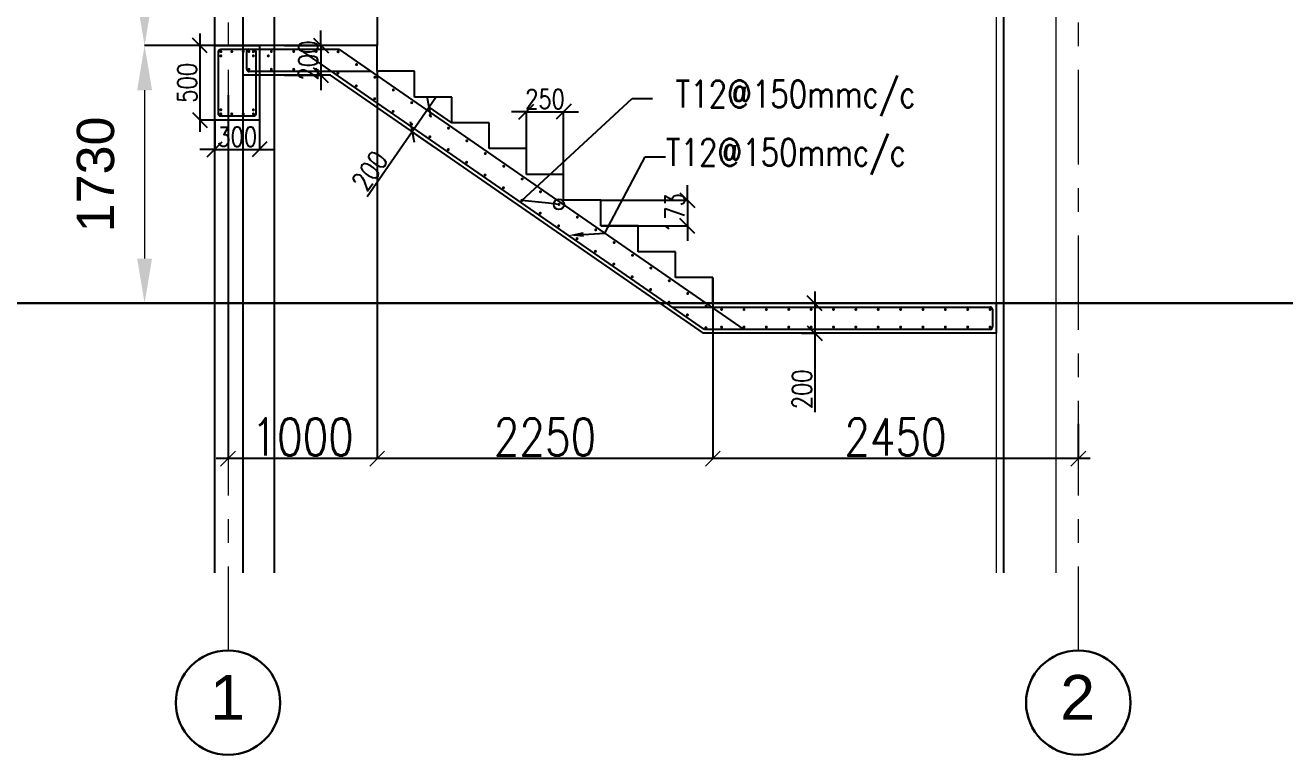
# Model space of a CAD drawing. Header units: millimetres. Extents: x 302989 to 1813244, y -656858 to -28185.
# Drawn here: x 1555566 to 1564011, y -628514 to -623618 of the extents above; entities that cross this region are included whole.
import ezdxf
from ezdxf import colors
from ezdxf.entities.mleader import LeaderData, LeaderLine
from ezdxf.math import Vec2, Vec3

# ---------------------------------------------------------------- set-up
doc = ezdxf.new("R2010")
doc.units = ezdxf.units.MM
doc.header["$MEASUREMENT"] = 0
doc.header["$PDMODE"] = 34
doc.linetypes.add('Grid Line', pattern=[22.225, 12.7, -3.175, 3.175, -3.175])
for name, color, linetype, lineweight in [('A-FLOR-LEVL', 51, 'Continuous', 9), ('LOAD AREA', 6, 'Continuous', 30), ('S-COLS', 5, 'Continuous', 9), ('S-GRID', 1, 'Continuous', 9)]:
    doc.layers.add(name, color=color, linetype=linetype, lineweight=lineweight)
for name, color, linetype in [('C.S LAYER Y', 131, 'Continuous'), ('CUTTED-BAR', 2, 'Continuous'), ('limits', 7, 'Continuous')]:
    doc.layers.add(name, color=color, linetype=linetype)
doc.styles.add('DIM', font='ROMANS.SHX', dxfattribs={"width": 0.8})
doc.styles.get("Standard").update_dxf_attribs({"font": 'arial.ttf'})
doc.dimstyles.new('D250-1-100-BF', dxfattribs={"dimscale": 1000, "dimtxt": 0.25, "dimasz": 0.1, "dimexe": 0.1, "dimexo": 0.1, "dimgap": 0.02, "dimtad": 1, "dimdec": 0, "dimzin": 13, "dimdsep": 46, "dimtxsty": 'DIM', "dimblk1": 'OBLIQUE', "dimblk2": 'OBLIQUE', "dimsah": 1, "dimcen": 0, "dimdle": 0.08, "dimclrd": 8, "dimclre": 9, "dimclrt": 4, "dimadec": 0, "dimazin": 0, "dimtp": 1, "dimtm": 1, "dimtfac": 1000, "dimtdec": 0, "dimtix": 1, "dimtmove": 0, "dimatfit": 3, "dimldrblk": 'OBLIQUE', "dimfxl": 1, "dimtolj": 1, "dimtzin": 13, "dimarcsym": 0})
doc.dimstyles.new('ISO-25', dxfattribs={"dimtxt": 550, "dimasz": 600, "dimexe": 1.25, "dimexo": 0.625, "dimtad": 1, "dimdec": 0, "dimdsep": 46, "dimtxsty": 'Standard', "dimcen": 2.5, "dimadec": 0, "dimazin": 0, "dimtfac": 1, "dimtdec": 0, "dimtmove": 0, "dimatfit": 3, "dimfxl": 1, "dimarcsym": 0})

# ---------------------------------------------------------------- blocks, each defined once
blk = doc.blocks.new('_OBLIQUE')
at = {"color": 0, "linetype": 'ByBlock'}
blk.add_line((-0.5, -0.5), (0.5, 0.5), dxfattribs=at)
blk = doc.blocks.new('*D1893')
at = {"layer": 'CUTTED-BAR', "color": 8, "lineweight": -2, "ltscale": 2000, "transparency": 16777216}
for p, q in [((1560006, -624792.7), (1560006, -624692.7)), ((1560006, -624792.7), (1560006, -624965.7)), ((1560006, -624965.7), (1560006, -625065.7))]:
    blk.add_line(p, q, dxfattribs=at)
at = {"layer": 'CUTTED-BAR', "color": 9, "lineweight": -2, "ltscale": 2000, "transparency": 16777216}
for p, q in [((1559426, -624792.7), (1560006, -624792.7)), ((1559426, -624965.7), (1560006, -624965.7))]:
    blk.add_line(p, q, dxfattribs=at)
at = {"layer": 'Defpoints', "color": 0, "lineweight": -2, "ltscale": 2000, "transparency": 16777216}
for p in [(1559426, -624792.7), (1559426, -624965.7), (1560006, -624965.7)]:
    blk.add_point(p, dxfattribs=at)
at = {"layer": 'CUTTED-BAR', "color": 8, "lineweight": -2, "ltscale": 2000, "transparency": 16777216, "xscale": 100, "yscale": 100, "zscale": 100}
for p, rotation in [((1560006, -624792.7), 270), ((1560006, -624965.7), 90)]:
    blk.add_blockref('_OBLIQUE', p, dxfattribs=dict(at, rotation=rotation))
at = {"layer": 'CUTTED-BAR', "color": 4, "lineweight": -2, "ltscale": 2000, "transparency": 16777216, "insert": (1559921, -624879.2), "char_height": 130, "attachment_point": 5, "rotation": 90, "style": 'DIM'}
blk.add_mtext('\\A1;173', dxfattribs=at)
blk = doc.blocks.new('*D1894')
at = {"layer": 'CUTTED-BAR', "color": 8, "lineweight": -2, "ltscale": 2000, "transparency": 16777216}
for p, q in [((1558926, -624199.3), (1558826, -624199.3)), ((1558926, -624199.3), (1559176, -624199.3)), ((1559176, -624199.3), (1559276, -624199.3))]:
    blk.add_line(p, q, dxfattribs=at)
at = {"layer": 'CUTTED-BAR', "color": 9, "lineweight": -2, "ltscale": 2000, "transparency": 16777216}
for p, q in [((1558926, -624619.7), (1558926, -624199.3)), ((1559176, -624619.7), (1559176, -624199.3))]:
    blk.add_line(p, q, dxfattribs=at)
at = {"layer": 'Defpoints', "color": 0, "lineweight": -2, "ltscale": 2000, "transparency": 16777216}
for p in [(1559176, -624199.3), (1558926, -624619.7), (1559176, -624619.7)]:
    blk.add_point(p, dxfattribs=at)
at = {"layer": 'CUTTED-BAR', "color": 8, "lineweight": -2, "ltscale": 2000, "transparency": 16777216, "xscale": 100, "yscale": 100, "zscale": 100}
blk.add_blockref('_OBLIQUE', (1558926, -624199.3), dxfattribs=at)
at = {"layer": 'CUTTED-BAR', "color": 8, "lineweight": -2, "ltscale": 2000, "transparency": 16777216, "xscale": 100, "yscale": 100, "zscale": 100, "rotation": 180}
blk.add_blockref('_OBLIQUE', (1559176, -624199.3), dxfattribs=at)
at = {"layer": 'CUTTED-BAR', "color": 4, "lineweight": -2, "ltscale": 2000, "transparency": 16777216, "insert": (1559051, -624114.3), "char_height": 130, "attachment_point": 5, "style": 'DIM'}
blk.add_mtext('\\A1;250', dxfattribs=at)
blk = doc.blocks.new('*U1885')
at = {"layer": 'CUTTED-BAR', "const_width": 10}
blk.add_lwpolyline([(-2.8, -4.1, 1), (2.8, 4.1, 1)], format="xyb", close=True, dxfattribs=at)
blk = doc.blocks.new('*U1886')
at = {"layer": 'CUTTED-BAR', "color": 0, "linetype": 'ByBlock', "lineweight": -2, "transparency": 16777216}
for p in [(0, 0), (150, 0), (300, 0), (450, 0), (600, 0), (750, 0), (900, 0), (1050, 0), (1200, 0), (1350, 0), (1500, 0), (1650, 0), (1800, 0)]:
    blk.add_blockref('*U1885', p, dxfattribs=at)
blk = doc.blocks.new('*U1887')
at = {"layer": 'CUTTED-BAR', "const_width": 10}
blk.add_lwpolyline([(-2.8, -4.1, 1), (2.8, 4.1, 1)], format="xyb", close=True, dxfattribs=at)
blk = doc.blocks.new('*U1888')
at = {"layer": 'CUTTED-BAR', "color": 0, "linetype": 'ByBlock', "lineweight": -2, "transparency": 16777216}
for p in [(0, 0), (150, 0), (300, 0), (450, 0), (600, 0), (750, 0), (900, 0), (1050, 0), (1200, 0), (1350, 0), (1500, 0), (1650, 0), (1800, 0)]:
    blk.add_blockref('*U1887', p, dxfattribs=at)
blk = doc.blocks.new('*U1889')
at = {"layer": 'CUTTED-BAR', "const_width": 10}
blk.add_lwpolyline([(2.8, -4.1, -1), (-2.8, 4.1, -1)], format="xyb", close=True, dxfattribs=at)
blk = doc.blocks.new('*U1890')
at = {"layer": 'A-FLOR-LEVL', "color": 0, "linetype": 'ByBlock', "lineweight": -2, "transparency": 16777216}
for p in [(0, 0), (150, 0), (300, 0), (450, 0)]:
    blk.add_blockref('*U1889', p, dxfattribs=at)
blk = doc.blocks.new('*U1891')
at = {"layer": 'CUTTED-BAR', "const_width": 10}
blk.add_lwpolyline([(2.8, -4.1, -1), (-2.8, 4.1, -1)], format="xyb", close=True, dxfattribs=at)
blk = doc.blocks.new('*U1892')
at = {"layer": 'A-FLOR-LEVL', "color": 0, "linetype": 'ByBlock', "lineweight": -2, "transparency": 16777216}
for p in [(0, 0), (150, 0), (300, 0), (450, 0)]:
    blk.add_blockref('*U1891', p, dxfattribs=at)
blk = doc.blocks.new('*D1895')
at = {"layer": 'CUTTED-BAR', "color": 8, "lineweight": -2, "ltscale": 2000, "transparency": 16777216}
for p, q in [((1557549, -623754.7), (1557549, -623654.7)), ((1557549, -623754.7), (1557549, -623954.7)), ((1557549, -623954.7), (1557549, -624054.7))]:
    blk.add_line(p, q, dxfattribs=at)
at = {"layer": 'CUTTED-BAR', "color": 9, "lineweight": -2, "ltscale": 2000, "transparency": 16777216}
for p, q in [((1557303.5, -623754.7), (1557549, -623754.7)), ((1557303.5, -623954.7), (1557549, -623954.7))]:
    blk.add_line(p, q, dxfattribs=at)
at = {"layer": 'Defpoints', "color": 0, "lineweight": -2, "ltscale": 2000, "transparency": 16777216}
for p in [(1557303.5, -623754.7), (1557303.5, -623954.7), (1557549, -623954.7)]:
    blk.add_point(p, dxfattribs=at)
at = {"layer": 'CUTTED-BAR', "color": 8, "lineweight": -2, "ltscale": 2000, "transparency": 16777216, "xscale": 100, "yscale": 100, "zscale": 100}
for p, rotation in [((1557549, -623754.7), 270), ((1557549, -623954.7), 90)]:
    blk.add_blockref('_OBLIQUE', p, dxfattribs=dict(at, rotation=rotation))
at = {"layer": 'CUTTED-BAR', "color": 4, "lineweight": -2, "ltscale": 2000, "transparency": 16777216, "insert": (1557464, -623854.7), "char_height": 130, "attachment_point": 5, "rotation": 90, "style": 'DIM'}
blk.add_mtext('\\A1;200', dxfattribs=at)
blk = doc.blocks.new('*D1896')
at = {"color": 0, "linetype": 'Continuous', "lineweight": -2, "transparency": 16777216}
for p, q in [((1557025.4, -623754.7), (1556365.3, -623754.7)), ((1557025.4, -625484.7), (1556365.3, -625484.7))]:
    blk.add_line(p, q, dxfattribs=at)
at = {"color": 0, "linetype": 'Continuous', "lineweight": 15, "transparency": 16777216}
blk.add_line((1556366.6, -624054.7), (1556366.6, -625184.7), dxfattribs=at)
at = {"color": 0, "linetype": 'Continuous', "lineweight": -2, "transparency": 16777216}
for points in [[(1556316.6, -624054.7), (1556416.6, -624054.7), (1556366.6, -623754.7)], [(1556316.6, -625184.7), (1556416.6, -625184.7), (1556366.6, -625484.7)]]:
    blk.add_solid(points, dxfattribs=at)
at = {"layer": 'Defpoints', "color": 0, "linetype": 'Continuous', "lineweight": -2, "transparency": 16777216}
for p in [(1557026, -623754.7), (1556366.6, -625484.7), (1557026, -625484.7)]:
    blk.add_point(p, dxfattribs=at)
at = {"color": 0, "linetype": 'Continuous', "transparency": 16777216, "insert": (1556038.9, -624619.7), "char_height": 250, "attachment_point": 5, "rotation": 90}
blk.add_mtext('1730', dxfattribs=at)
blk = doc.blocks.new('*D1897')
at = {"layer": 'CUTTED-BAR', "color": 8, "lineweight": -2, "ltscale": 2000, "transparency": 16777216}
for p, q in [((1558319.8, -624103), (1558160.5, -624333.2)), ((1558160.5, -624333.2), (1557858.4, -624769.7))]:
    blk.add_line(p, q, dxfattribs=at)
at = {"layer": 'CUTTED-BAR', "color": 9, "lineweight": -2, "ltscale": 2000, "transparency": 16777216}
for p, q in [((1558426, -624273.7), (1558274.3, -624168.7)), ((1558312.2, -624438.2), (1558160.5, -624333.2))]:
    blk.add_line(p, q, dxfattribs=at)
at = {"layer": 'Defpoints', "color": 0, "lineweight": -2, "ltscale": 2000, "transparency": 16777216}
for p in [(1558160.5, -624333.2), (1558426, -624273.7), (1558312.2, -624438.2)]:
    blk.add_point(p, dxfattribs=at)
at = {"layer": 'CUTTED-BAR', "color": 8, "lineweight": -2, "ltscale": 2000, "transparency": 16777216, "xscale": 100, "yscale": 100, "zscale": 100}
for p, rotation in [((1558274.3, -624168.7), 55.31676570710016), ((1558160.5, -624333.2), 235.3167657071002)]:
    blk.add_blockref('_OBLIQUE', p, dxfattribs=dict(at, rotation=rotation))
at = {"layer": 'CUTTED-BAR', "color": 4, "lineweight": -2, "ltscale": 2000, "transparency": 16777216, "insert": (1557876, -624595), "char_height": 130, "attachment_point": 5, "rotation": 55.31677, "style": 'DIM'}
blk.add_mtext('\\A1;200', dxfattribs=at)
blk = doc.blocks.new('_Origin')
at = {"color": 0, "linetype": 'ByBlock', "lineweight": -2}
blk.add_line((0, 0), (-1, 0), dxfattribs=at)
blk.add_circle((0, 0), 0.5, dxfattribs=at)
blk = doc.blocks.new('*D1898')
at = {"color": 0, "linetype": 'Continuous', "lineweight": -2, "transparency": 16777216}
for p, q in [((1557025.4, -622197.7), (1556365.3, -622197.7)), ((1557025.4, -623754.7), (1556365.3, -623754.7))]:
    blk.add_line(p, q, dxfattribs=at)
at = {"color": 0, "linetype": 'Continuous', "lineweight": 15, "transparency": 16777216}
blk.add_line((1556366.6, -623454.7), (1556366.6, -622497.7), dxfattribs=at)
at = {"color": 0, "linetype": 'Continuous', "lineweight": -2, "transparency": 16777216}
for points in [[(1556316.6, -622497.7), (1556416.6, -622497.7), (1556366.6, -622197.7)], [(1556316.6, -623454.7), (1556416.6, -623454.7), (1556366.6, -623754.7)]]:
    blk.add_solid(points, dxfattribs=at)
at = {"layer": 'Defpoints', "color": 0, "linetype": 'Continuous', "lineweight": -2, "transparency": 16777216}
for p in [(1556366.6, -622197.7), (1557026, -622197.7), (1557026, -623754.7)]:
    blk.add_point(p, dxfattribs=at)
at = {"color": 0, "linetype": 'Continuous', "transparency": 16777216, "insert": (1556038.9, -622976.2), "char_height": 250, "attachment_point": 5, "rotation": 90}
blk.add_mtext('1557', dxfattribs=at)
blk = doc.blocks.new('*D1985')
at = {"layer": 'A-FLOR-LEVL', "color": 9, "lineweight": -2, "ltscale": 2000, "transparency": 16777216}
for p, q in [((1560176, -625311.7), (1560176, -626526.9)), ((1562626, -626294.2), (1562626, -626526.9))]:
    blk.add_line(p, q, dxfattribs=at)
at = {"layer": 'A-FLOR-LEVL', "color": 8, "lineweight": -2, "ltscale": 2000, "transparency": 16777216}
blk.add_line((1562706, -626526.9), (1560096, -626526.9), dxfattribs=at)
at = {"layer": 'Defpoints', "color": 0, "lineweight": -2, "ltscale": 2000, "transparency": 16777216}
for p in [(1560176, -625311.7), (1562626, -626294.2), (1560176, -626526.9)]:
    blk.add_point(p, dxfattribs=at)
at = {"layer": 'A-FLOR-LEVL', "color": 8, "lineweight": -2, "ltscale": 2000, "transparency": 16777216, "xscale": 100, "yscale": 100, "zscale": 100, "rotation": 180}
blk.add_blockref('_OBLIQUE', (1560176, -626526.9), dxfattribs=at)
at = {"layer": 'A-FLOR-LEVL', "color": 8, "lineweight": -2, "ltscale": 2000, "transparency": 16777216, "xscale": 100, "yscale": 100, "zscale": 100}
blk.add_blockref('_OBLIQUE', (1562626, -626526.9), dxfattribs=at)
at = {"layer": 'A-FLOR-LEVL', "color": 4, "lineweight": -2, "ltscale": 2000, "transparency": 16777216, "insert": (1561401, -626381.9), "char_height": 250, "attachment_point": 5, "style": 'DIM'}
blk.add_mtext('\\A1;2450', dxfattribs=at)
blk = doc.blocks.new('*D1986')
at = {"layer": 'A-FLOR-LEVL', "color": 9, "lineweight": -2, "ltscale": 2000, "transparency": 16777216}
for p, q in [((1557926, -623927.7), (1557926, -626526.9)), ((1560176, -625311.7), (1560176, -626526.9))]:
    blk.add_line(p, q, dxfattribs=at)
at = {"layer": 'A-FLOR-LEVL', "color": 8, "lineweight": -2, "ltscale": 2000, "transparency": 16777216}
blk.add_line((1560256, -626526.9), (1557846, -626526.9), dxfattribs=at)
at = {"layer": 'Defpoints', "color": 0, "lineweight": -2, "ltscale": 2000, "transparency": 16777216}
for p in [(1557926, -623927.7), (1560176, -625311.7), (1557926, -626526.9)]:
    blk.add_point(p, dxfattribs=at)
at = {"layer": 'A-FLOR-LEVL', "color": 8, "lineweight": -2, "ltscale": 2000, "transparency": 16777216, "xscale": 100, "yscale": 100, "zscale": 100, "rotation": 180}
blk.add_blockref('_OBLIQUE', (1557926, -626526.9), dxfattribs=at)
at = {"layer": 'A-FLOR-LEVL', "color": 8, "lineweight": -2, "ltscale": 2000, "transparency": 16777216, "xscale": 100, "yscale": 100, "zscale": 100}
blk.add_blockref('_OBLIQUE', (1560176, -626526.9), dxfattribs=at)
at = {"layer": 'A-FLOR-LEVL', "color": 4, "lineweight": -2, "ltscale": 2000, "transparency": 16777216, "insert": (1559051, -626381.9), "char_height": 250, "attachment_point": 5, "style": 'DIM'}
blk.add_mtext('\\A1;2250', dxfattribs=at)
blk = doc.blocks.new('*D1987')
at = {"layer": 'A-FLOR-LEVL', "color": 9, "lineweight": -2, "ltscale": 2000, "transparency": 16777216}
for p, q in [((1557926, -623927.7), (1557926, -626526.9)), ((1556926, -624088.5), (1556926, -626526.9))]:
    blk.add_line(p, q, dxfattribs=at)
at = {"layer": 'A-FLOR-LEVL', "color": 8, "lineweight": -2, "ltscale": 2000, "transparency": 16777216}
blk.add_line((1558006, -626526.9), (1556846, -626526.9), dxfattribs=at)
at = {"layer": 'Defpoints', "color": 0, "lineweight": -2, "ltscale": 2000, "transparency": 16777216}
for p in [(1557926, -623927.7), (1556926, -624088.5), (1556926, -626526.9)]:
    blk.add_point(p, dxfattribs=at)
at = {"layer": 'A-FLOR-LEVL', "color": 8, "lineweight": -2, "ltscale": 2000, "transparency": 16777216, "xscale": 100, "yscale": 100, "zscale": 100, "rotation": 180}
blk.add_blockref('_OBLIQUE', (1556926, -626526.9), dxfattribs=at)
at = {"layer": 'A-FLOR-LEVL', "color": 8, "lineweight": -2, "ltscale": 2000, "transparency": 16777216, "xscale": 100, "yscale": 100, "zscale": 100}
blk.add_blockref('_OBLIQUE', (1557926, -626526.9), dxfattribs=at)
at = {"layer": 'A-FLOR-LEVL', "color": 4, "lineweight": -2, "ltscale": 2000, "transparency": 16777216, "insert": (1557426, -626381.9), "char_height": 250, "attachment_point": 5, "style": 'DIM'}
blk.add_mtext('\\A1;1000', dxfattribs=at)
blk = doc.blocks.new('*D2058')
at = {"layer": 'CUTTED-BAR', "color": 9, "lineweight": -2, "ltscale": 2000, "transparency": 16777216}
for p, q in [((1556936.7, -624254.7), (1556936.7, -624451.7)), ((1557236.7, -624254.7), (1557236.7, -624451.7))]:
    blk.add_line(p, q, dxfattribs=at)
at = {"layer": 'CUTTED-BAR', "color": 8, "lineweight": -2, "ltscale": 2000, "transparency": 16777216}
for p, q in [((1556936.7, -624451.7), (1556836.7, -624451.7)), ((1556936.7, -624451.7), (1557236.7, -624451.7)), ((1557236.7, -624451.7), (1557336.7, -624451.7))]:
    blk.add_line(p, q, dxfattribs=at)
at = {"layer": 'Defpoints', "color": 0, "lineweight": -2, "ltscale": 2000, "transparency": 16777216}
for p in [(1556936.7, -624254.7), (1557236.7, -624254.7), (1557236.7, -624451.7)]:
    blk.add_point(p, dxfattribs=at)
at = {"layer": 'CUTTED-BAR', "color": 8, "lineweight": -2, "ltscale": 2000, "transparency": 16777216, "xscale": 100, "yscale": 100, "zscale": 100}
blk.add_blockref('_OBLIQUE', (1556936.7, -624451.7), dxfattribs=at)
at = {"layer": 'CUTTED-BAR', "color": 8, "lineweight": -2, "ltscale": 2000, "transparency": 16777216, "xscale": 100, "yscale": 100, "zscale": 100, "rotation": 180}
blk.add_blockref('_OBLIQUE', (1557236.7, -624451.7), dxfattribs=at)
at = {"layer": 'CUTTED-BAR', "color": 4, "lineweight": -2, "ltscale": 2000, "transparency": 16777216, "insert": (1557086.7, -624366.7), "char_height": 130, "attachment_point": 5, "style": 'DIM'}
blk.add_mtext('\\A1;300', dxfattribs=at)
blk = doc.blocks.new('*D2062')
at = {"layer": 'CUTTED-BAR', "color": 8, "lineweight": -2, "ltscale": 2000, "transparency": 16777216}
blk.add_line((1556836.7, -623674.7), (1556836.7, -624334.7), dxfattribs=at)
at = {"layer": 'CUTTED-BAR', "color": 9, "lineweight": -2, "ltscale": 2000, "transparency": 16777216}
for p, q in [((1556936.7, -623754.7), (1556836.7, -623754.7)), ((1556936.7, -624254.7), (1556836.7, -624254.7))]:
    blk.add_line(p, q, dxfattribs=at)
at = {"layer": 'Defpoints', "color": 0, "lineweight": -2, "ltscale": 2000, "transparency": 16777216}
for p in [(1556936.7, -623754.7), (1556836.7, -624254.7), (1556936.7, -624254.7)]:
    blk.add_point(p, dxfattribs=at)
at = {"layer": 'CUTTED-BAR', "color": 8, "lineweight": -2, "ltscale": 2000, "transparency": 16777216, "xscale": 100, "yscale": 100, "zscale": 100}
for p, rotation in [((1556836.7, -623754.7), 90), ((1556836.7, -624254.7), 270)]:
    blk.add_blockref('_OBLIQUE', p, dxfattribs=dict(at, rotation=rotation))
at = {"layer": 'CUTTED-BAR', "color": 4, "lineweight": -2, "ltscale": 2000, "transparency": 16777216, "insert": (1556751.7, -624004.7), "char_height": 130, "attachment_point": 5, "rotation": 90, "style": 'DIM'}
blk.add_mtext('\\A1;500', dxfattribs=at)
blk = doc.blocks.new('*D2067')
at = {"layer": 'CUTTED-BAR', "color": 8, "lineweight": -2, "ltscale": 2000, "transparency": 16777216}
for p, q in [((1560859, -625404.7), (1560859, -625684.7)), ((1560859, -625684.7), (1560859, -626215.6))]:
    blk.add_line(p, q, dxfattribs=at)
at = {"layer": 'CUTTED-BAR', "color": 9, "lineweight": -2, "ltscale": 2000, "transparency": 16777216}
for p, q in [((1560770.4, -625484.7), (1560859, -625484.7)), ((1560770.4, -625684.7), (1560859, -625684.7))]:
    blk.add_line(p, q, dxfattribs=at)
at = {"layer": 'Defpoints', "color": 0, "lineweight": -2, "ltscale": 2000, "transparency": 16777216}
for p in [(1560770.4, -625484.7), (1560770.4, -625684.7), (1560859, -625684.7)]:
    blk.add_point(p, dxfattribs=at)
at = {"layer": 'CUTTED-BAR', "color": 8, "lineweight": -2, "ltscale": 2000, "transparency": 16777216, "xscale": 100, "yscale": 100, "zscale": 100}
for p, rotation in [((1560859, -625484.7), 90), ((1560859, -625684.7), 270)]:
    blk.add_blockref('_OBLIQUE', p, dxfattribs=dict(at, rotation=rotation))
at = {"layer": 'CUTTED-BAR', "color": 4, "lineweight": -2, "ltscale": 2000, "transparency": 16777216, "insert": (1560774, -626061.9), "char_height": 130, "attachment_point": 5, "rotation": 90, "style": 'DIM'}
blk.add_mtext('\\A1;200', dxfattribs=at)
blk = doc.blocks.new('hjtr')
at = {"layer": 'C.S LAYER Y', "color": 6, "lineweight": 25, "ltscale": 2000}
blk.add_lwpolyline([(1557211.7, -623795.7), (1557211.7, -624213.7, -0.414214), (1557195.7, -624229.7), (1556977.7, -624229.7, -0.414214), (1556961.7, -624213.7), (1556961.7, -623795.7, -0.414214), (1556977.7, -623779.7), (1557195.7, -623779.7, -0.414214)], format="xyb", close=True, dxfattribs=at)
at = {"layer": 'CUTTED-BAR', "color": 3, "lineweight": -2, "ltscale": 2000}
blk.add_lwpolyline([(1557236.7, -623754.7), (1557236.7, -624254.7), (1556936.7, -624254.7), (1556936.7, -623754.7)], close=True, dxfattribs=at)
at = {"layer": 'CUTTED-BAR', "const_width": 10}
for points in [[(1556980.5, -623799.9, -1), (1556974.9, -623791.6, -1)], [(1556980.5, -623828.4, -1), (1556974.9, -623820.2, -1)], [(1557053.7, -623791.6, 1), (1557048.2, -623799.9, 1)], [(1557130.7, -623791.6, 1), (1557125.1, -623799.9, 1)], [(1557198.5, -623799.9, -1), (1557192.9, -623791.6, -1)], [(1557198.5, -623828.4, -1), (1557192.9, -623820.2, -1)], [(1556980.5, -624190.3, -1), (1556974.9, -624182, -1)], [(1557198.5, -624190.3, -1), (1557192.9, -624182, -1)], [(1556980.5, -624217.9, -1), (1556974.9, -624209.6, -1)], [(1557053.7, -624217.9, -1), (1557048.2, -624209.6, -1)], [(1557130.7, -624217.9, -1), (1557125.1, -624209.6, -1)], [(1557198.5, -624217.9, -1), (1557192.9, -624209.6, -1)]]:
    blk.add_lwpolyline(points, format="xyb", close=True, dxfattribs=at)
at = {"layer": 'CUTTED-BAR', "lineweight": -2, "ltscale": 2000}
dim = blk.add_linear_dim(base=(1556836.7, -624254.7), p1=(1556936.7, -623754.7), p2=(1556936.7, -624254.7), angle=90, dimstyle='D250-1-100-BF', override={"dimtxt": 0.13, "dimexe": 0, "dimexo": 0, "dimfxl": 3, "dimfxlon": 1}, dxfattribs=at)
dim.commit()
dim.dimension.update_dxf_attribs({"geometry": '*D2062', "text_midpoint": (1556751.7, -624004.7)})
dim = blk.add_linear_dim(base=(1557236.7, -624451.7), p1=(1556936.7, -624254.7), p2=(1557236.7, -624254.7), dimstyle='D250-1-100-BF', override={"dimtxt": 0.13, "dimexe": 0, "dimexo": 0, "dimfxl": 3, "dimfxlon": 1}, dxfattribs=at)
dim.commit()
dim.dimension.update_dxf_attribs({"geometry": '*D2058', "text_midpoint": (1557086.7, -624366.7)})

msp = doc.modelspace()

# ---------------------------------------------------------------- linework, layer by layer
at = {"layer": 'A-FLOR-LEVL', "color": 2, "lineweight": -2, "ltscale": 2000}
for p, q in [((1557026.0406, -593984.7463), (1557026.0404, -627292.0526)), ((1562126.0404, -593984.7463), (1562126.0404, -627292.0526))]:
    msp.add_line(p, q, dxfattribs=at)
at = {"layer": 'C.S LAYER Y', "color": 6, "lineweight": 25, "ltscale": 2000}
for p, q in [((1557051.0404, -623913.7463), (1557051.0404, -623795.7463)), ((1557067.0404, -623779.7463), (1557668.2392, -623779.7463)), ((1560121.3998, -625659.7463), (1557404.6368, -623779.7463)), ((1557668.2392, -623779.7463), (1560385.0022, -625659.7463)), ((1557885.0022, -623929.7463), (1557067.0404, -623929.7463)), ((1559904.6368, -625509.7463), (1562035.0404, -625509.7463)), ((1562051.0404, -625525.7463), (1562051.0404, -625643.7463)), ((1562035.0404, -625659.7463), (1560121.3998, -625659.7463))]:
    msp.add_line(p, q, dxfattribs=at)
for centre, start, end in [((1557067.0404, -623795.7463), 89.99999975, 179.99999975), ((1557067.0404, -623913.7463), 179.99999975, 269.99999975), ((1562035.0404, -625525.7463), 0, 90), ((1562035.0404, -625643.7463), 270, 0)]:
    msp.add_arc(centre, 16, start, end, dxfattribs=at)
at = {"layer": 'CUTTED-BAR', "color": 5, "lineweight": -2, "ltscale": 2000}
for p, q in [((1556836.7105, -627292.0526), (1556836.7105, -593984.7463)), ((1557236.7105, -627292.0526), (1557236.7105, -593984.7463))]:
    msp.add_line(p, q, dxfattribs=at)
at = {"layer": 'CUTTED-BAR', "color": 3, "lineweight": -2, "ltscale": 2000}
for p, q in [((1557926.0458, -622197.7463), (1557926.0458, -623754.7463)), ((1557026.0404, -623754.7463), (1557026.0404, -623954.7463)), ((1562076.0404, -625484.7463), (1562076.0404, -625684.7463))]:
    msp.add_line(p, q, dxfattribs=at)
for points in [[(1557926.0457, -623754.7463), (1557026.0404, -623754.7463)], [(1557926.0457, -623927.7463), (1557926.0457, -623754.7463)], [(1562076.0404, -625684.7463), (1560113.5933, -625684.7463), (1557613.5933, -623954.7463), (1557026.0404, -623954.7463)], [(1558176.0457, -623927.7463), (1557926.0457, -623927.7463)], [(1558176.0457, -624100.7463), (1558176.0457, -623927.7463)], [(1558426.0457, -624100.7463), (1558176.0457, -624100.7463)], [(1558426.0457, -624273.7463), (1558426.0457, -624100.7463)], [(1558676.0457, -624273.7463), (1558426.0457, -624273.7463)], [(1558676.0457, -624446.7463), (1558676.0457, -624273.7463)], [(1558926.0457, -624446.7463), (1558676.0457, -624446.7463)], [(1558926.0457, -624619.7463), (1558926.0457, -624446.7463)], [(1559176.0457, -624619.7463), (1558926.0457, -624619.7463)], [(1559176.0457, -624792.7463), (1559176.0457, -624619.7463)], [(1559426.0457, -624792.7463), (1559176.0457, -624792.7463)], [(1559426.0457, -624965.7463), (1559426.0457, -624792.7463)], [(1559676.0457, -624965.7463), (1559426.0457, -624965.7463)], [(1559676.0457, -625138.7463), (1559676.0457, -624965.7463)], [(1559926.0457, -625138.7463), (1559676.0457, -625138.7463)], [(1559926.0457, -625311.7463), (1559926.0457, -625138.7463)], [(1560176.0457, -625311.7463), (1559926.0457, -625311.7463)], [(1560176.0457, -625484.7463), (1560176.0457, -625311.7463)], [(1560176.0457, -625484.7463), (1562076.0404, -625484.7463)]]:
    msp.add_lwpolyline(points, dxfattribs=at)
at = {"layer": 'CUTTED-BAR', "const_width": 10}
for points in [[(1557198.5011, -623828.4476, -1), (1557192.9198, -623820.15, -1)], [(1557666.8129, -623801.1063, -1), (1557661.2317, -623792.8087, -1)], [(1557790.1595, -623886.4621, -1), (1557784.5782, -623878.1645, -1)], [(1557665.0623, -623944.8383, -1), (1557659.4811, -623936.5407, -1)], [(1557913.5061, -623971.8179, -1), (1557907.9248, -623963.5204, -1)], [(1557788.4089, -624030.1941, -1), (1557782.8276, -624021.8965, -1)], [(1558036.8527, -624057.1738, -1), (1558031.2714, -624048.8762, -1)], [(1557911.7555, -624115.55, -1), (1557906.1742, -624107.2524, -1)], [(1558160.1993, -624142.5296, -1), (1558154.618, -624134.232, -1)], [(1558035.1021, -624200.9058, -1), (1558029.5208, -624192.6082, -1)], [(1558283.5458, -624227.8854, -1), (1558277.9646, -624219.5879, -1)], [(1558158.4487, -624286.2616, -1), (1558152.8674, -624277.9641, -1)], [(1558406.8924, -624313.2413, -1), (1558401.3112, -624304.9437, -1)], [(1558281.7952, -624371.6175, -1), (1558276.214, -624363.3199, -1)], [(1558530.239, -624398.5971, -1), (1558524.6578, -624390.2996, -1)], [(1558405.1418, -624456.9733, -1), (1558399.5606, -624448.6757, -1)], [(1558653.5856, -624483.953, -1), (1558648.0044, -624475.6554, -1)], [(1558528.4884, -624542.3291, -1), (1558522.9072, -624534.0316, -1)], [(1558776.9322, -624569.3088, -1), (1558771.3509, -624561.0112, -1)], [(1558651.835, -624627.685, -1), (1558646.2538, -624619.3874, -1)], [(1558900.2788, -624654.6646, -1), (1558894.6975, -624646.3671, -1)], [(1558775.1816, -624713.0408, -1), (1558769.6003, -624704.7433, -1)], [(1559023.6254, -624740.0205, -1), (1559018.0441, -624731.7229, -1)], [(1558898.5282, -624798.3967, -1), (1558892.9469, -624790.0991, -1)], [(1559146.972, -624825.3763, -1), (1559141.3907, -624817.0787, -1)], [(1559021.8748, -624883.7525, -1), (1559016.2935, -624875.4549, -1)], [(1559270.3185, -624910.7322, -1), (1559264.7373, -624902.4346, -1)], [(1559145.2214, -624969.1083, -1), (1559139.6401, -624960.8108, -1)], [(1559393.6651, -624996.088, -1), (1559388.0839, -624987.7904, -1)], [(1559268.5679, -625054.4642, -1), (1559262.9867, -625046.1666, -1)], [(1559517.0117, -625081.4438, -1), (1559511.4305, -625073.1463, -1)], [(1559391.9145, -625139.82, -1), (1559386.3333, -625131.5225, -1)], [(1559640.3583, -625166.7997, -1), (1559634.7771, -625158.5021, -1)], [(1559515.2611, -625225.1759, -1), (1559509.6799, -625216.8783, -1)], [(1559763.7049, -625252.1555, -1), (1559758.1237, -625243.8579, -1)], [(1559638.6077, -625310.5317, -1), (1559633.0265, -625302.2341, -1)], [(1559887.0515, -625337.5114, -1), (1559881.4702, -625329.2138, -1)], [(1559761.9543, -625395.8875, -1), (1559756.373, -625387.59, -1)], [(1560010.3981, -625422.8672, -1), (1560004.8168, -625414.5696, -1)], [(1559885.3009, -625481.2434, -1), (1559879.7196, -625472.9458, -1)], [(1560133.7447, -625508.223, -1), (1560128.1634, -625499.9255, -1)], [(1560008.6475, -625566.5992, -1), (1560003.0662, -625558.3016, -1)], [(1560131.9941, -625651.9551, -1), (1560126.4128, -625643.6575, -1)]]:
    msp.add_lwpolyline(points, format="xyb", close=True, dxfattribs=at)
at = {"layer": 'LOAD AREA', "color": 8, "linetype": 'Continuous'}
msp.add_line((1569764.8022, -625484.7463), (1550619.281, -625484.7463), dxfattribs=at)
at = {"layer": 'LOAD AREA'}
for centre in [(1556926.0396, -628164.3945), (1562626.0396, -628164.3945)]:
    msp.add_circle(centre, 350, dxfattribs=at)
at = {"layer": 'S-COLS'}
for p, q in [((1562076.0404, -593984.7463), (1562076.0404, -627292.0526)), ((1562476.0404, -593984.7463), (1562476.0404, -627292.0526))]:
    msp.add_line(p, q, dxfattribs=at)
at = {"layer": 'S-GRID', "linetype": 'Grid Line', "ltscale": 50}
for p, q in [((1556926.0396, -592802.2561), (1556926.0396, -627814.3945)), ((1562626.0396, -592802.2561), (1562626.0396, -627814.3945))]:
    msp.add_line(p, q, dxfattribs=at)

# ---------------------------------------------------------------- block references
at = {"layer": 'A-FLOR-LEVL', "color": 2, "lineweight": -2}
for name, p in [('*U1890', (1557066.2092, -623794.6393)), ('*U1892', (1557066.2092, -623914.378))]:
    msp.add_blockref(name, p, dxfattribs=at)
at = {"layer": 'CUTTED-BAR', "color": 5, "lineweight": -2}
msp.add_blockref('hjtr', (-100, 0), dxfattribs=at)
at = {"layer": 'CUTTED-BAR', "lineweight": -2, "xscale": -1}
for name, p in [('*U1888', (1562035.1067, -625525.8604)), ('*U1886', (1562035.0404, -625643.7463))]:
    msp.add_blockref(name, p, dxfattribs=at)

# ---------------------------------------------------------------- texts
at = {"layer": 'LOAD AREA', "color": 7, "char_height": 300, "attachment_point": 2}
for s, insert in [('2', (1562622.4116, -627978.6616)), ('1', (1556922.4116, -627978.6616))]:
    msp.add_mtext(s, dxfattribs=dict(at, insert=insert))

# ---------------------------------------------------------------- dimensions: what is measured, and where the dimension line sits
at = {"color": 175, "linetype": 'Continuous', "true_color": 0x4554a5}
dim = msp.add_linear_dim(base=(1556366.5826, -622197.7463), p1=(1557026.0404, -623754.7463), p2=(1557026.0404, -622197.7463), angle=89.99999975, dimstyle='ISO-25', override={"dimtxt": 250, "dimasz": 300, "dimgap": 200, "dimlwd": 15}, dxfattribs=at)
dim.commit()
dim.dimension.update_dxf_attribs({"geometry": '*D1898', "text_midpoint": (1556038.9394, -622976.2463)})
dim = msp.add_aligned_dim(p1=(1557026.0404, -623754.7463), p2=(1557026.0404, -625484.7463), distance=-659.4578, dimstyle='ISO-25', override={"dimtxt": 250, "dimasz": 300, "dimgap": 200, "dimlwd": 15}, dxfattribs=at)
dim.commit()
dim.dimension.update_dxf_attribs({"geometry": '*D1896', "text_midpoint": (1556038.8541, -624619.7463)})
at = {"layer": 'A-FLOR-LEVL', "lineweight": -2, "ltscale": 2000}
for base, p1, p2, override, picture, middle in [((1556926.0396, -626526.9378), (1557926.0457, -623927.7463), (1556926.0396, -624088.5248), {"dimexe": 0, "dimexo": 0, "dimtmove": 1, "dimfxl": 3, "dimfxlon": 1}, '*D1987', (1557426.0427, -626381.9378)), ((1557926.0457, -626526.9378), (1560176.0457, -625311.7463), (1557926.0457, -623927.7463), {"dimexe": 0, "dimexo": 0, "dimtmove": 1, "dimfxl": 3, "dimfxlon": 1}, '*D1986', (1559051.0457, -626381.9378)), ((1560176.0457, -626526.9378), (1562626.0396, -626294.1732), (1560176.0457, -625311.7463), {"dimexe": 0, "dimexo": 0, "dimfxl": 3, "dimfxlon": 1}, '*D1985', (1561401.0427, -626381.9378))]:
    dim = msp.add_linear_dim(base=base, p1=p1, p2=p2, dimstyle='D250-1-100-BF', override=override, dxfattribs=at)
    dim.commit()
    dim.dimension.update_dxf_attribs({"geometry": picture, "text_midpoint": middle})
at = {"layer": 'CUTTED-BAR', "lineweight": -2, "ltscale": 2000}
for p1, p2, distance, picture, middle in [((1557303.4967, -623754.7463), (1557303.4967, -623954.7463), 245.4825, '*D1895', (1557463.9792, -623854.7463)), ((1558926.0457, -624619.7463), (1559176.0457, -624619.7463), 420.4038, '*D1894', (1559051.0457, -624114.3425)), ((1559426.0457, -624792.7463), (1559426.0457, -624965.7463), 579.9093, '*D1893', (1559920.955, -624879.2463))]:
    dim = msp.add_aligned_dim(p1=p1, p2=p2, distance=distance, dimstyle='D250-1-100-BF', override={"dimtxt": 0.13, "dimexe": 0, "dimexo": 0, "dimfxl": 3, "dimfxlon": 1}, dxfattribs=at)
    dim.commit()
    dim.dimension.update_dxf_attribs({"geometry": picture, "text_midpoint": middle})
for base, p1, p2, angle, picture, middle, dimtype in [((1558160.5061, -624333.21), (1558426.0457, -624273.7463), (1558312.238, -624438.2084), 235.31676571, '*D1897', (1557945.8971, -624643.3385), 161), ((1560858.981, -625684.7463), (1560770.3601, -625484.7463), (1560770.3601, -625684.7463), 90, '*D2067', (1560858.981, -626061.8892), 160)]:
    dim = msp.add_linear_dim(base=base, p1=p1, p2=p2, angle=angle, dimstyle='D250-1-100-BF', override={"dimtxt": 0.13, "dimexe": 0, "dimexo": 0, "dimfxl": 3, "dimfxlon": 1}, dxfattribs=at)
    dim.commit()
    dim.dimension.update_dxf_attribs({"geometry": picture, "text_midpoint": middle, "dimtype": dimtype})

# ---------------------------------------------------------------- leaders
at = {"layer": 'limits', "color": 4, "linetype": 'Continuous', "lineweight": 13}
ml = msp.add_multileader_mtext('Standard', dxfattribs=at)
ml.set_content('T12@150mmc/c', color=4, style='DIM')
ml.set_leader_properties()
ml.set_arrow_properties(name='ORIGIN')
ml.build(insert=Vec2(0, 0))
ml.multileader.update_dxf_attribs({"dogleg_length": 136.4184, "arrow_head_size": 70})
ctx = ml.context
ctx.base_point, ctx.char_height, ctx.arrow_head_size, ctx.plane_origin = Vec3(1559772.3659, -624109.8847), 180, 70, Vec3(1563327.1884, -625530.3774)
ctx.text_align_type = 2
notes = []
notes.append((ctx, [(1, (1, 1, 0), (1559635.9474, -624109.8847), (1, 0), 136.4184, [(1, [(1559144.1813, -624821.2275), (1558895.7376, -624794.2479)], 0, [])])]))
ctx.mtext.insert, ctx.mtext.alignment, ctx.mtext.flow_direction = Vec3(1561536.6516, -623989.8847), 3, 5
ml = msp.add_multileader_mtext('Standard', dxfattribs=at)
ml.set_content('T12@150mmc/c', color=4, style='DIM')
ml.set_leader_properties()
ml.build(insert=Vec2(0, 0))
ml.multileader.update_dxf_attribs({"dogleg_length": 136.4184, "arrow_head_size": 100})
ctx = ml.context
ctx.base_point, ctx.char_height, ctx.arrow_head_size, ctx.plane_origin = Vec3(1559859.2072, -624501.4433), 180, 100, Vec3(1563514.3429, -624912.5648)
notes.append((ctx, [(1, (1, 1, 0), (1559722.7888, -624501.4433), (1, 0), 136.4184, [(1, [(1559208.7753, -625028.2101), (1559452.259, -625014.288)], 0, [])])]))
ctx.mtext.insert, ctx.mtext.flow_direction = Vec3(1559861.2072, -624381.4433), 5
for ctx, leaders in notes:
    for number, flags, end, landing, length, lines in leaders:
        leader = LeaderData()
        leader.index, (leader.has_last_leader_line, leader.has_dogleg_vector, leader.attachment_direction) = number, flags
        leader.last_leader_point, leader.dogleg_vector, leader.dogleg_length = Vec3(end), Vec3(landing), length
        for number, points, colour, breaks in lines:
            line = LeaderLine()
            line.index, line.vertices, line.color, line.breaks = number, Vec3.list(points), colors.encode_raw_color(colour), breaks
            leader.lines.append(line)
        ctx.leaders.append(leader)

doc.saveas('drawing.dxf')
